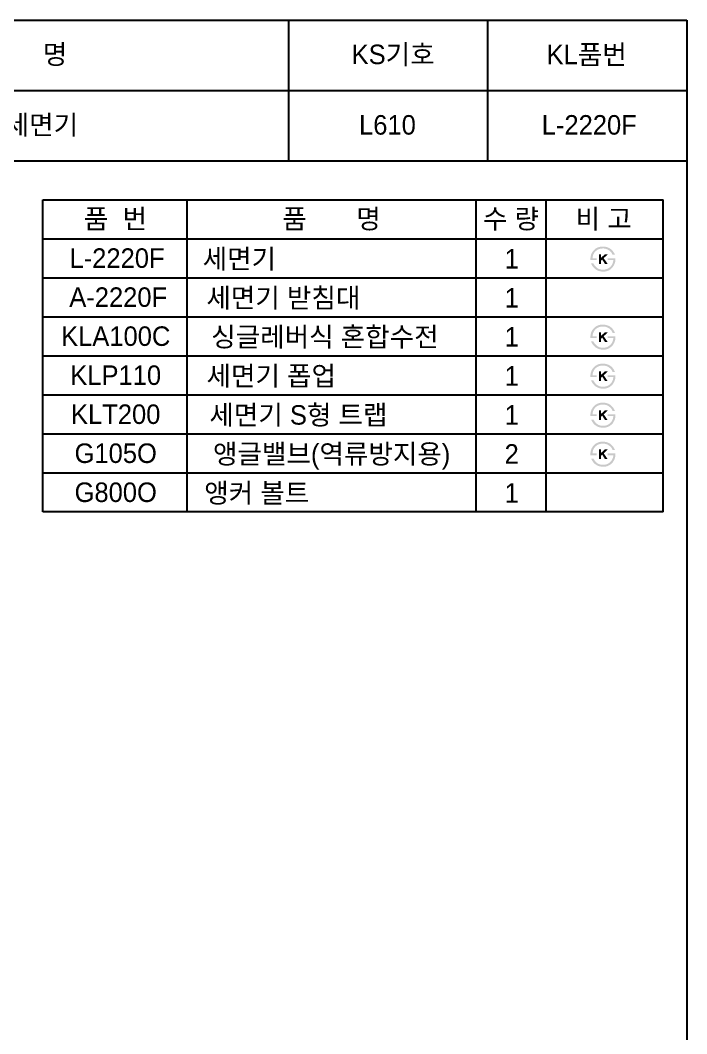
# Model space of a CAD drawing. Header units: millimetres. Extents: x 0 to 5799, y -67 to 2530.
# Drawn here: x 2945 to 3799, y 1232 to 2530 of the extents above; entities that cross this region are included whole.
import ezdxf
from ezdxf.enums import TextEntityAlignment as Align

# ---------------------------------------------------------------- set-up
doc = ezdxf.new("R2010")
doc.units = ezdxf.units.MM
doc.layers.add('TEXT', color=7, linetype='Continuous')
doc.layers.add('도각라인', color=7, linetype='Continuous')
doc.styles.add('타이틀', font='H2GTRM.TTF', dxfattribs={"height": 25})

msp = doc.modelspace()

# ---------------------------------------------------------------- hatches: boundary and pattern name
at = {"layer": 'TEXT'}
for points in [[(3676.1, 2222.8), (3676.1, 2223.2), (3676, 2223.6), (3676, 2224), (3676.1, 2224.4), (3676.1, 2224.8), (3676.1, 2225.2), (3676.1, 2225.6), (3676.2, 2226), (3676.2, 2226.4), (3676.3, 2226.8), (3676.3, 2227.2), (3676.4, 2227.6), (3676.5, 2228), (3676.6, 2228.4), (3676.7, 2228.8), (3676.8, 2229.1), (3676.9, 2229.5), (3677, 2229.9), (3677.2, 2230.3), (3677.3, 2230.6), (3677.5, 2231), (3677.6, 2231.4), (3677.8, 2231.7), (3678, 2232.1), (3678.2, 2232.4), (3678.4, 2232.7), (3678.6, 2233.1), (3678.8, 2233.4), (3679, 2233.7), (3679.2, 2234), (3679.5, 2234.3), (3680, 2234.9), (3680.2, 2235.2), (3680.5, 2235.5), (3680.8, 2235.8), (3681.1, 2236.1), (3681.4, 2236.4), (3681.7, 2236.6), (3682, 2236.9), (3682.3, 2237.1), (3682.6, 2237.4), (3683, 2237.6), (3683.3, 2237.8), (3683.7, 2238), (3684, 2238.2), (3684.4, 2238.4), (3684.7, 2238.6), (3685.1, 2238.7), (3685.6, 2238.9), (3686, 2239.1), (3686.4, 2239.2), (3686.8, 2239.4), (3687.3, 2239.5), (3687.7, 2239.6), (3688.1, 2239.7), (3688.6, 2239.8), (3689, 2239.9), (3689.5, 2239.9), (3690, 2240), (3690.5, 2240), (3690.9, 2240.1), (3691.4, 2240.1), (3691.9, 2240.1), (3692.7, 2240.1), (3693.1, 2240.1), (3693.4, 2240), (3693.8, 2240), (3694.2, 2240), (3694.5, 2239.9), (3694.9, 2239.9), (3695.2, 2239.8), (3695.6, 2239.7), (3695.9, 2239.7), (3696.3, 2239.6), (3696.6, 2239.5), (3696.9, 2239.4), (3697.3, 2239.3), (3697.6, 2239.2), (3697.9, 2239.1), (3698.2, 2239), (3698.5, 2238.9), (3698.8, 2238.7), (3699.2, 2238.6), (3699.5, 2238.5), (3699.8, 2238.3), (3700.1, 2238.2), (3700.3, 2238), (3700.6, 2237.8), (3700.9, 2237.7), (3701.2, 2237.5), (3701.5, 2237.3), (3701.7, 2237.1), (3702, 2236.9), (3702.3, 2236.7), (3702.7, 2236.4), (3703.1, 2236), (3703.5, 2235.6), (3703.9, 2235.2), (3704.3, 2234.8), (3704.6, 2234.4), (3705, 2234), (3705.3, 2233.6), (3705.6, 2233.1), (3705.9, 2232.6), (3706.2, 2232.2), (3706.5, 2231.7), (3706.8, 2231.1), (3707, 2230.6), (3707.3, 2230.1), (3707.5, 2229.5), (3707.5, 2229.5), (3704.4, 2229.5), (3704.4, 2229.5), (3704.3, 2229.7), (3704.3, 2229.9), (3704.2, 2230.1), (3704.1, 2230.2), (3704.1, 2230.4), (3704, 2230.6), (3703.9, 2230.7), (3703.8, 2230.9), (3703.7, 2231.1), (3703.6, 2231.2), (3703.5, 2231.4), (3703.4, 2231.6), (3703.3, 2231.7), (3703.2, 2231.9), (3703.1, 2232.1), (3703, 2232.2), (3702.8, 2232.4), (3702.7, 2232.6), (3702.4, 2232.9), (3702.2, 2233.2), (3701.9, 2233.5), (3701.6, 2233.8), (3701.2, 2234.1), (3700.9, 2234.4), (3700.5, 2234.7), (3700.3, 2234.9), (3700.1, 2235.1), (3699.8, 2235.2), (3699.6, 2235.4), (3699.4, 2235.5), (3699.1, 2235.7), (3698.9, 2235.8), (3698.6, 2236), (3698.4, 2236.1), (3698.1, 2236.2), (3697.9, 2236.4), (3697.6, 2236.5), (3697.4, 2236.6), (3697.1, 2236.7), (3696.9, 2236.8), (3696.6, 2236.9), (3696.3, 2237), (3696.1, 2237), (3695.8, 2237.1), (3695.5, 2237.2), (3695.3, 2237.3), (3695, 2237.3), (3694.7, 2237.4), (3694.5, 2237.4), (3694.2, 2237.5), (3693.9, 2237.5), (3693.6, 2237.5), (3693.3, 2237.6), (3693.1, 2237.6), (3692.8, 2237.6), (3692.5, 2237.6), (3692.2, 2237.6), (3691.8, 2237.6), (3691.5, 2237.6), (3691.2, 2237.6), (3690.8, 2237.5), (3690.5, 2237.5), (3690.2, 2237.5), (3689.8, 2237.4), (3689.5, 2237.4), (3689.2, 2237.3), (3688.9, 2237.3), (3688.6, 2237.2), (3688.3, 2237.1), (3688, 2237), (3687.7, 2237), (3687.4, 2236.9), (3687.1, 2236.8), (3686.8, 2236.7), (3686.5, 2236.5), (3686.2, 2236.4), (3685.9, 2236.3), (3685.7, 2236.2), (3685.4, 2236), (3685.1, 2235.9), (3684.9, 2235.7), (3684.6, 2235.6), (3684.4, 2235.4), (3684.1, 2235.2), (3683.9, 2235), (3683.6, 2234.9), (3683.4, 2234.7), (3683.1, 2234.5), (3682.9, 2234.3), (3682.7, 2234), (3682.5, 2233.8), (3682.2, 2233.6), (3682, 2233.4), (3681.8, 2233.1), (3681.6, 2232.9), (3681.4, 2232.6), (3681.2, 2232.4), (3681.1, 2232.1), (3680.9, 2231.9), (3680.7, 2231.6), (3680.6, 2231.4), (3680.4, 2231.1), (3680.3, 2230.8), (3680.1, 2230.5), (3680, 2230.3), (3679.9, 2230), (3679.8, 2229.7), (3679.6, 2229.4), (3679.5, 2229.1), (3679.4, 2228.8), (3679.4, 2228.5), (3679.3, 2228.2), (3679.2, 2227.8), (3679.1, 2227.5), (3679.1, 2227.2), (3679, 2226.9), (3679, 2226.5), (3678.9, 2226.2), (3678.9, 2225.8), (3678.9, 2225.5), (3678.8, 2225.1), (3678.8, 2225.1), (3684, 2225.1), (3684, 2225.1), (3684, 2225.1), (3684, 2222.8), (3684, 2222.8), (3684, 2222.8), (3676.1, 2222.8)], [(3708.2, 2225.1), (3708.2, 2224.7), (3708.2, 2224.3), (3708.2, 2223.8), (3708.2, 2223.4), (3708.2, 2223), (3708.1, 2222.5), (3708.1, 2222.1), (3708, 2221.7), (3707.9, 2221.3), (3707.9, 2220.9), (3707.8, 2220.4), (3707.7, 2220), (3707.6, 2219.6), (3707.5, 2219.2), (3707.3, 2218.8), (3707.2, 2218.4), (3707.1, 2218), (3706.9, 2217.6), (3706.8, 2217.3), (3706.6, 2216.9), (3706.4, 2216.5), (3706.2, 2216.2), (3706, 2215.8), (3705.9, 2215.5), (3705.6, 2215.1), (3705.4, 2214.8), (3705.2, 2214.5), (3705, 2214.2), (3704.8, 2213.8), (3704.5, 2213.5), (3704.3, 2213.2), (3704, 2212.9), (3703.7, 2212.6), (3703.5, 2212.4), (3703.2, 2212.1), (3702.9, 2211.8), (3702.6, 2211.6), (3702.3, 2211.3), (3702, 2211.1), (3701.7, 2210.8), (3701.4, 2210.6), (3701.1, 2210.4), (3700.7, 2210.2), (3700.4, 2210), (3700.1, 2209.8), (3699.7, 2209.6), (3699.4, 2209.4), (3699, 2209.3), (3698.7, 2209.1), (3698.3, 2209), (3697.9, 2208.8), (3697.5, 2208.7), (3697.2, 2208.6), (3696.8, 2208.5), (3696.4, 2208.4), (3696, 2208.3), (3695.6, 2208.2), (3695.2, 2208.1), (3694.8, 2208.1), (3694.4, 2208), (3694, 2208), (3693.6, 2208), (3693.2, 2207.9), (3692.8, 2207.9), (3692.1, 2207.9), (3691.5, 2208), (3690.8, 2208), (3690.2, 2208.1), (3689.6, 2208.2), (3689.3, 2208.2), (3689, 2208.3), (3688.7, 2208.3), (3688.4, 2208.4), (3688.1, 2208.5), (3687.8, 2208.6), (3687.5, 2208.6), (3687.2, 2208.7), (3686.9, 2208.8), (3686.6, 2208.9), (3686.3, 2209), (3686, 2209.1), (3685.8, 2209.2), (3685.5, 2209.4), (3685.2, 2209.5), (3685, 2209.6), (3684.7, 2209.7), (3684.4, 2209.9), (3684.2, 2210), (3683.9, 2210.2), (3683.6, 2210.3), (3683.1, 2210.7), (3682.9, 2210.8), (3682.6, 2211), (3682.3, 2211.2), (3682.1, 2211.4), (3681.8, 2211.6), (3681.6, 2211.8), (3681.4, 2212), (3681.1, 2212.2), (3680.9, 2212.5), (3680.7, 2212.7), (3680.5, 2212.9), (3680.2, 2213.1), (3680, 2213.4), (3679.8, 2213.6), (3679.6, 2213.9), (3679.4, 2214.1), (3679.2, 2214.4), (3679, 2214.6), (3678.9, 2214.9), (3678.7, 2215.2), (3678.5, 2215.5), (3678.3, 2215.7), (3678.2, 2216), (3678, 2216.3), (3677.8, 2216.6), (3677.7, 2216.9), (3677.5, 2217.2), (3677.2, 2217.8), (3677, 2218.5), (3677, 2218.5), (3679.9, 2218.5), (3679.9, 2218.5), (3680.2, 2218.1), (3680.4, 2217.6), (3680.6, 2217.2), (3680.9, 2216.9), (3681.1, 2216.5), (3681.4, 2216.1), (3681.6, 2215.8), (3681.9, 2215.4), (3682.2, 2215.1), (3682.4, 2214.8), (3682.7, 2214.5), (3683, 2214.2), (3683.3, 2213.9), (3683.6, 2213.6), (3683.9, 2213.3), (3684.2, 2213.1), (3684.4, 2212.9), (3684.7, 2212.7), (3684.9, 2212.6), (3685.1, 2212.4), (3685.4, 2212.3), (3685.6, 2212.1), (3685.8, 2212), (3686.1, 2211.9), (3686.3, 2211.7), (3686.6, 2211.6), (3686.8, 2211.5), (3687.1, 2211.4), (3687.4, 2211.3), (3687.6, 2211.2), (3687.9, 2211.1), (3688.2, 2211), (3688.4, 2211), (3688.7, 2210.9), (3689, 2210.8), (3689.3, 2210.8), (3689.5, 2210.7), (3689.8, 2210.7), (3690.1, 2210.6), (3690.4, 2210.6), (3690.7, 2210.6), (3691, 2210.5), (3691.3, 2210.5), (3691.6, 2210.5), (3691.9, 2210.5), (3692.2, 2210.5), (3692.5, 2210.5), (3693.4, 2210.5), (3693.6, 2210.6), (3693.9, 2210.6), (3694.2, 2210.6), (3694.4, 2210.6), (3694.7, 2210.7), (3695, 2210.7), (3695.2, 2210.8), (3695.5, 2210.8), (3695.8, 2210.9), (3696, 2210.9), (3696.3, 2211), (3696.5, 2211.1), (3696.8, 2211.2), (3697, 2211.2), (3697.3, 2211.3), (3697.5, 2211.4), (3697.8, 2211.5), (3698, 2211.6), (3698.2, 2211.8), (3698.5, 2211.9), (3698.7, 2212), (3699, 2212.1), (3699.2, 2212.3), (3699.4, 2212.4), (3699.7, 2212.6), (3699.9, 2212.7), (3700.1, 2212.9), (3700.3, 2213), (3700.6, 2213.2), (3700.8, 2213.4), (3701.1, 2213.6), (3701.3, 2213.8), (3701.5, 2214), (3701.8, 2214.3), (3702, 2214.5), (3702.2, 2214.8), (3702.4, 2215), (3702.6, 2215.3), (3702.8, 2215.5), (3703, 2215.8), (3703.2, 2216), (3703.4, 2216.3), (3703.6, 2216.6), (3703.7, 2216.9), (3703.9, 2217.2), (3704, 2217.4), (3704.2, 2217.7), (3704.3, 2218), (3704.4, 2218.3), (3704.6, 2218.7), (3704.7, 2219), (3704.8, 2219.3), (3704.9, 2219.6), (3705, 2220), (3705.1, 2220.3), (3705.1, 2220.6), (3705.2, 2221), (3705.3, 2221.3), (3705.3, 2221.7), (3705.4, 2222.1), (3705.4, 2222.4), (3705.4, 2222.8), (3705.4, 2222.8), (3698, 2222.8), (3698, 2222.8), (3698, 2222.8), (3698, 2225.1), (3698, 2225.1), (3698, 2225.1), (3708.2, 2225.1)], [(3689.8, 2225.8), (3694.6, 2230.2), (3698.5, 2230.2), (3693.1, 2225.2), (3698.2, 2217.7), (3694.8, 2217.7), (3691.2, 2223.4), (3689.8, 2222.2), (3689.8, 2217.7), (3686.9, 2217.7), (3686.9, 2230.3), (3689.8, 2230.3)], [(3676.1, 2122.8), (3676.1, 2123.2), (3676, 2123.6), (3676, 2124), (3676.1, 2124.4), (3676.1, 2124.8), (3676.1, 2125.2), (3676.1, 2125.6), (3676.2, 2126), (3676.2, 2126.4), (3676.3, 2126.8), (3676.3, 2127.2), (3676.4, 2127.6), (3676.5, 2128), (3676.6, 2128.4), (3676.7, 2128.8), (3676.8, 2129.1), (3676.9, 2129.5), (3677, 2129.9), (3677.2, 2130.3), (3677.3, 2130.6), (3677.5, 2131), (3677.6, 2131.4), (3677.8, 2131.7), (3678, 2132.1), (3678.2, 2132.4), (3678.4, 2132.7), (3678.6, 2133.1), (3678.8, 2133.4), (3679, 2133.7), (3679.2, 2134), (3679.5, 2134.3), (3680, 2134.9), (3680.2, 2135.2), (3680.5, 2135.5), (3680.8, 2135.8), (3681.1, 2136.1), (3681.4, 2136.4), (3681.7, 2136.6), (3682, 2136.9), (3682.3, 2137.1), (3682.6, 2137.4), (3683, 2137.6), (3683.3, 2137.8), (3683.7, 2138), (3684, 2138.2), (3684.4, 2138.4), (3684.7, 2138.6), (3685.1, 2138.7), (3685.6, 2138.9), (3686, 2139.1), (3686.4, 2139.2), (3686.8, 2139.4), (3687.3, 2139.5), (3687.7, 2139.6), (3688.1, 2139.7), (3688.6, 2139.8), (3689, 2139.9), (3689.5, 2139.9), (3690, 2140), (3690.5, 2140), (3690.9, 2140.1), (3691.4, 2140.1), (3691.9, 2140.1), (3692.7, 2140.1), (3693.1, 2140.1), (3693.4, 2140), (3693.8, 2140), (3694.2, 2140), (3694.5, 2139.9), (3694.9, 2139.9), (3695.2, 2139.8), (3695.6, 2139.7), (3695.9, 2139.7), (3696.3, 2139.6), (3696.6, 2139.5), (3696.9, 2139.4), (3697.3, 2139.3), (3697.6, 2139.2), (3697.9, 2139.1), (3698.2, 2139), (3698.5, 2138.9), (3698.8, 2138.7), (3699.2, 2138.6), (3699.5, 2138.5), (3699.8, 2138.3), (3700.1, 2138.2), (3700.3, 2138), (3700.6, 2137.8), (3700.9, 2137.7), (3701.2, 2137.5), (3701.5, 2137.3), (3701.7, 2137.1), (3702, 2136.9), (3702.3, 2136.7), (3702.7, 2136.4), (3703.1, 2136), (3703.5, 2135.6), (3703.9, 2135.2), (3704.3, 2134.8), (3704.6, 2134.4), (3705, 2134), (3705.3, 2133.6), (3705.6, 2133.1), (3705.9, 2132.6), (3706.2, 2132.2), (3706.5, 2131.7), (3706.8, 2131.1), (3707, 2130.6), (3707.3, 2130.1), (3707.5, 2129.5), (3707.5, 2129.5), (3704.4, 2129.5), (3704.4, 2129.5), (3704.3, 2129.7), (3704.3, 2129.9), (3704.2, 2130.1), (3704.1, 2130.2), (3704.1, 2130.4), (3704, 2130.6), (3703.9, 2130.7), (3703.8, 2130.9), (3703.7, 2131.1), (3703.6, 2131.2), (3703.5, 2131.4), (3703.4, 2131.6), (3703.3, 2131.7), (3703.2, 2131.9), (3703.1, 2132.1), (3703, 2132.2), (3702.8, 2132.4), (3702.7, 2132.6), (3702.4, 2132.9), (3702.2, 2133.2), (3701.9, 2133.5), (3701.6, 2133.8), (3701.2, 2134.1), (3700.9, 2134.4), (3700.5, 2134.7), (3700.3, 2134.9), (3700.1, 2135.1), (3699.8, 2135.2), (3699.6, 2135.4), (3699.4, 2135.5), (3699.1, 2135.7), (3698.9, 2135.8), (3698.6, 2136), (3698.4, 2136.1), (3698.1, 2136.2), (3697.9, 2136.4), (3697.6, 2136.5), (3697.4, 2136.6), (3697.1, 2136.7), (3696.9, 2136.8), (3696.6, 2136.9), (3696.3, 2137), (3696.1, 2137), (3695.8, 2137.1), (3695.5, 2137.2), (3695.3, 2137.3), (3695, 2137.3), (3694.7, 2137.4), (3694.5, 2137.4), (3694.2, 2137.5), (3693.9, 2137.5), (3693.6, 2137.5), (3693.3, 2137.6), (3693.1, 2137.6), (3692.8, 2137.6), (3692.5, 2137.6), (3692.2, 2137.6), (3691.8, 2137.6), (3691.5, 2137.6), (3691.2, 2137.6), (3690.8, 2137.5), (3690.5, 2137.5), (3690.2, 2137.5), (3689.8, 2137.4), (3689.5, 2137.4), (3689.2, 2137.3), (3688.9, 2137.3), (3688.6, 2137.2), (3688.3, 2137.1), (3688, 2137), (3687.7, 2137), (3687.4, 2136.9), (3687.1, 2136.8), (3686.8, 2136.7), (3686.5, 2136.5), (3686.2, 2136.4), (3685.9, 2136.3), (3685.7, 2136.2), (3685.4, 2136), (3685.1, 2135.9), (3684.9, 2135.7), (3684.6, 2135.6), (3684.4, 2135.4), (3684.1, 2135.2), (3683.9, 2135), (3683.6, 2134.9), (3683.4, 2134.7), (3683.1, 2134.5), (3682.9, 2134.3), (3682.7, 2134), (3682.5, 2133.8), (3682.2, 2133.6), (3682, 2133.4), (3681.8, 2133.1), (3681.6, 2132.9), (3681.4, 2132.6), (3681.2, 2132.4), (3681.1, 2132.1), (3680.9, 2131.9), (3680.7, 2131.6), (3680.6, 2131.4), (3680.4, 2131.1), (3680.3, 2130.8), (3680.1, 2130.5), (3680, 2130.3), (3679.9, 2130), (3679.8, 2129.7), (3679.6, 2129.4), (3679.5, 2129.1), (3679.4, 2128.8), (3679.4, 2128.5), (3679.3, 2128.2), (3679.2, 2127.8), (3679.1, 2127.5), (3679.1, 2127.2), (3679, 2126.9), (3679, 2126.5), (3678.9, 2126.2), (3678.9, 2125.8), (3678.9, 2125.5), (3678.8, 2125.1), (3678.8, 2125.1), (3684, 2125.1), (3684, 2125.1), (3684, 2125.1), (3684, 2122.8), (3684, 2122.8), (3684, 2122.8), (3676.1, 2122.8)], [(3689.8, 2125.8), (3694.6, 2130.2), (3698.5, 2130.2), (3693.1, 2125.2), (3698.2, 2117.7), (3694.8, 2117.7), (3691.2, 2123.4), (3689.8, 2122.2), (3689.8, 2117.7), (3686.9, 2117.7), (3686.9, 2130.3), (3689.8, 2130.3)], [(3708.2, 2125.1), (3708.2, 2124.7), (3708.2, 2124.3), (3708.2, 2123.8), (3708.2, 2123.4), (3708.2, 2123), (3708.1, 2122.5), (3708.1, 2122.1), (3708, 2121.7), (3707.9, 2121.3), (3707.9, 2120.9), (3707.8, 2120.4), (3707.7, 2120), (3707.6, 2119.6), (3707.5, 2119.2), (3707.3, 2118.8), (3707.2, 2118.4), (3707.1, 2118), (3706.9, 2117.6), (3706.8, 2117.3), (3706.6, 2116.9), (3706.4, 2116.5), (3706.2, 2116.2), (3706, 2115.8), (3705.9, 2115.5), (3705.6, 2115.1), (3705.4, 2114.8), (3705.2, 2114.5), (3705, 2114.2), (3704.8, 2113.8), (3704.5, 2113.5), (3704.3, 2113.2), (3704, 2112.9), (3703.7, 2112.6), (3703.5, 2112.4), (3703.2, 2112.1), (3702.9, 2111.8), (3702.6, 2111.6), (3702.3, 2111.3), (3702, 2111.1), (3701.7, 2110.8), (3701.4, 2110.6), (3701.1, 2110.4), (3700.7, 2110.2), (3700.4, 2110), (3700.1, 2109.8), (3699.7, 2109.6), (3699.4, 2109.4), (3699, 2109.3), (3698.7, 2109.1), (3698.3, 2109), (3697.9, 2108.8), (3697.5, 2108.7), (3697.2, 2108.6), (3696.8, 2108.5), (3696.4, 2108.4), (3696, 2108.3), (3695.6, 2108.2), (3695.2, 2108.1), (3694.8, 2108.1), (3694.4, 2108), (3694, 2108), (3693.6, 2108), (3693.2, 2107.9), (3692.8, 2107.9), (3692.1, 2107.9), (3691.5, 2108), (3690.8, 2108), (3690.2, 2108.1), (3689.6, 2108.2), (3689.3, 2108.2), (3689, 2108.3), (3688.7, 2108.3), (3688.4, 2108.4), (3688.1, 2108.5), (3687.8, 2108.6), (3687.5, 2108.6), (3687.2, 2108.7), (3686.9, 2108.8), (3686.6, 2108.9), (3686.3, 2109), (3686, 2109.1), (3685.8, 2109.2), (3685.5, 2109.4), (3685.2, 2109.5), (3685, 2109.6), (3684.7, 2109.7), (3684.4, 2109.9), (3684.2, 2110), (3683.9, 2110.2), (3683.6, 2110.3), (3683.1, 2110.7), (3682.9, 2110.8), (3682.6, 2111), (3682.3, 2111.2), (3682.1, 2111.4), (3681.8, 2111.6), (3681.6, 2111.8), (3681.4, 2112), (3681.1, 2112.2), (3680.9, 2112.5), (3680.7, 2112.7), (3680.5, 2112.9), (3680.2, 2113.1), (3680, 2113.4), (3679.8, 2113.6), (3679.6, 2113.9), (3679.4, 2114.1), (3679.2, 2114.4), (3679, 2114.6), (3678.9, 2114.9), (3678.7, 2115.2), (3678.5, 2115.5), (3678.3, 2115.7), (3678.2, 2116), (3678, 2116.3), (3677.8, 2116.6), (3677.7, 2116.9), (3677.5, 2117.2), (3677.2, 2117.8), (3677, 2118.5), (3677, 2118.5), (3679.9, 2118.5), (3679.9, 2118.5), (3680.2, 2118.1), (3680.4, 2117.6), (3680.6, 2117.2), (3680.9, 2116.9), (3681.1, 2116.5), (3681.4, 2116.1), (3681.6, 2115.8), (3681.9, 2115.4), (3682.2, 2115.1), (3682.4, 2114.8), (3682.7, 2114.5), (3683, 2114.2), (3683.3, 2113.9), (3683.6, 2113.6), (3683.9, 2113.3), (3684.2, 2113.1), (3684.4, 2112.9), (3684.7, 2112.7), (3684.9, 2112.6), (3685.1, 2112.4), (3685.4, 2112.3), (3685.6, 2112.1), (3685.8, 2112), (3686.1, 2111.9), (3686.3, 2111.7), (3686.6, 2111.6), (3686.8, 2111.5), (3687.1, 2111.4), (3687.4, 2111.3), (3687.6, 2111.2), (3687.9, 2111.1), (3688.2, 2111), (3688.4, 2111), (3688.7, 2110.9), (3689, 2110.8), (3689.3, 2110.8), (3689.5, 2110.7), (3689.8, 2110.7), (3690.1, 2110.6), (3690.4, 2110.6), (3690.7, 2110.6), (3691, 2110.5), (3691.3, 2110.5), (3691.6, 2110.5), (3691.9, 2110.5), (3692.2, 2110.5), (3692.5, 2110.5), (3693.4, 2110.5), (3693.6, 2110.6), (3693.9, 2110.6), (3694.2, 2110.6), (3694.4, 2110.6), (3694.7, 2110.7), (3695, 2110.7), (3695.2, 2110.8), (3695.5, 2110.8), (3695.8, 2110.9), (3696, 2110.9), (3696.3, 2111), (3696.5, 2111.1), (3696.8, 2111.2), (3697, 2111.2), (3697.3, 2111.3), (3697.5, 2111.4), (3697.8, 2111.5), (3698, 2111.6), (3698.2, 2111.8), (3698.5, 2111.9), (3698.7, 2112), (3699, 2112.1), (3699.2, 2112.3), (3699.4, 2112.4), (3699.7, 2112.6), (3699.9, 2112.7), (3700.1, 2112.9), (3700.3, 2113), (3700.6, 2113.2), (3700.8, 2113.4), (3701.1, 2113.6), (3701.3, 2113.8), (3701.5, 2114), (3701.8, 2114.3), (3702, 2114.5), (3702.2, 2114.8), (3702.4, 2115), (3702.6, 2115.3), (3702.8, 2115.5), (3703, 2115.8), (3703.2, 2116), (3703.4, 2116.3), (3703.6, 2116.6), (3703.7, 2116.9), (3703.9, 2117.2), (3704, 2117.4), (3704.2, 2117.7), (3704.3, 2118), (3704.4, 2118.3), (3704.6, 2118.7), (3704.7, 2119), (3704.8, 2119.3), (3704.9, 2119.6), (3705, 2120), (3705.1, 2120.3), (3705.1, 2120.6), (3705.2, 2121), (3705.3, 2121.3), (3705.3, 2121.7), (3705.4, 2122.1), (3705.4, 2122.4), (3705.4, 2122.8), (3705.4, 2122.8), (3698, 2122.8), (3698, 2122.8), (3698, 2122.8), (3698, 2125.1), (3698, 2125.1), (3698, 2125.1), (3708.2, 2125.1)], [(3676.1, 2072.8), (3676.1, 2073.2), (3676, 2073.6), (3676, 2074), (3676.1, 2074.4), (3676.1, 2074.8), (3676.1, 2075.2), (3676.1, 2075.6), (3676.2, 2076), (3676.2, 2076.4), (3676.3, 2076.8), (3676.3, 2077.2), (3676.4, 2077.6), (3676.5, 2078), (3676.6, 2078.4), (3676.7, 2078.8), (3676.8, 2079.1), (3676.9, 2079.5), (3677, 2079.9), (3677.2, 2080.3), (3677.3, 2080.6), (3677.5, 2081), (3677.6, 2081.4), (3677.8, 2081.7), (3678, 2082.1), (3678.2, 2082.4), (3678.4, 2082.7), (3678.6, 2083.1), (3678.8, 2083.4), (3679, 2083.7), (3679.2, 2084), (3679.5, 2084.3), (3680, 2084.9), (3680.2, 2085.2), (3680.5, 2085.5), (3680.8, 2085.8), (3681.1, 2086.1), (3681.4, 2086.4), (3681.7, 2086.6), (3682, 2086.9), (3682.3, 2087.1), (3682.6, 2087.4), (3683, 2087.6), (3683.3, 2087.8), (3683.7, 2088), (3684, 2088.2), (3684.4, 2088.4), (3684.7, 2088.6), (3685.1, 2088.7), (3685.6, 2088.9), (3686, 2089.1), (3686.4, 2089.2), (3686.8, 2089.4), (3687.3, 2089.5), (3687.7, 2089.6), (3688.1, 2089.7), (3688.6, 2089.8), (3689, 2089.9), (3689.5, 2089.9), (3690, 2090), (3690.5, 2090), (3690.9, 2090.1), (3691.4, 2090.1), (3691.9, 2090.1), (3692.7, 2090.1), (3693.1, 2090.1), (3693.4, 2090), (3693.8, 2090), (3694.2, 2090), (3694.5, 2089.9), (3694.9, 2089.9), (3695.2, 2089.8), (3695.6, 2089.7), (3695.9, 2089.7), (3696.3, 2089.6), (3696.6, 2089.5), (3696.9, 2089.4), (3697.3, 2089.3), (3697.6, 2089.2), (3697.9, 2089.1), (3698.2, 2089), (3698.5, 2088.9), (3698.8, 2088.7), (3699.2, 2088.6), (3699.5, 2088.5), (3699.8, 2088.3), (3700.1, 2088.2), (3700.3, 2088), (3700.6, 2087.8), (3700.9, 2087.7), (3701.2, 2087.5), (3701.5, 2087.3), (3701.7, 2087.1), (3702, 2086.9), (3702.3, 2086.7), (3702.7, 2086.4), (3703.1, 2086), (3703.5, 2085.6), (3703.9, 2085.2), (3704.3, 2084.8), (3704.6, 2084.4), (3705, 2084), (3705.3, 2083.6), (3705.6, 2083.1), (3705.9, 2082.6), (3706.2, 2082.2), (3706.5, 2081.7), (3706.8, 2081.1), (3707, 2080.6), (3707.3, 2080.1), (3707.5, 2079.5), (3707.5, 2079.5), (3704.4, 2079.5), (3704.4, 2079.5), (3704.3, 2079.7), (3704.3, 2079.9), (3704.2, 2080.1), (3704.1, 2080.2), (3704.1, 2080.4), (3704, 2080.6), (3703.9, 2080.7), (3703.8, 2080.9), (3703.7, 2081.1), (3703.6, 2081.2), (3703.5, 2081.4), (3703.4, 2081.6), (3703.3, 2081.7), (3703.2, 2081.9), (3703.1, 2082.1), (3703, 2082.2), (3702.8, 2082.4), (3702.7, 2082.6), (3702.4, 2082.9), (3702.2, 2083.2), (3701.9, 2083.5), (3701.6, 2083.8), (3701.2, 2084.1), (3700.9, 2084.4), (3700.5, 2084.7), (3700.3, 2084.9), (3700.1, 2085.1), (3699.8, 2085.2), (3699.6, 2085.4), (3699.4, 2085.5), (3699.1, 2085.7), (3698.9, 2085.8), (3698.6, 2086), (3698.4, 2086.1), (3698.1, 2086.2), (3697.9, 2086.4), (3697.6, 2086.5), (3697.4, 2086.6), (3697.1, 2086.7), (3696.9, 2086.8), (3696.6, 2086.9), (3696.3, 2087), (3696.1, 2087), (3695.8, 2087.1), (3695.5, 2087.2), (3695.3, 2087.3), (3695, 2087.3), (3694.7, 2087.4), (3694.5, 2087.4), (3694.2, 2087.5), (3693.9, 2087.5), (3693.6, 2087.5), (3693.3, 2087.6), (3693.1, 2087.6), (3692.8, 2087.6), (3692.5, 2087.6), (3692.2, 2087.6), (3691.8, 2087.6), (3691.5, 2087.6), (3691.2, 2087.6), (3690.8, 2087.5), (3690.5, 2087.5), (3690.2, 2087.5), (3689.8, 2087.4), (3689.5, 2087.4), (3689.2, 2087.3), (3688.9, 2087.3), (3688.6, 2087.2), (3688.3, 2087.1), (3688, 2087), (3687.7, 2087), (3687.4, 2086.9), (3687.1, 2086.8), (3686.8, 2086.7), (3686.5, 2086.5), (3686.2, 2086.4), (3685.9, 2086.3), (3685.7, 2086.2), (3685.4, 2086), (3685.1, 2085.9), (3684.9, 2085.7), (3684.6, 2085.6), (3684.4, 2085.4), (3684.1, 2085.2), (3683.9, 2085), (3683.6, 2084.9), (3683.4, 2084.7), (3683.1, 2084.5), (3682.9, 2084.3), (3682.7, 2084), (3682.5, 2083.8), (3682.2, 2083.6), (3682, 2083.4), (3681.8, 2083.1), (3681.6, 2082.9), (3681.4, 2082.6), (3681.2, 2082.4), (3681.1, 2082.1), (3680.9, 2081.9), (3680.7, 2081.6), (3680.6, 2081.4), (3680.4, 2081.1), (3680.3, 2080.8), (3680.1, 2080.5), (3680, 2080.3), (3679.9, 2080), (3679.8, 2079.7), (3679.6, 2079.4), (3679.5, 2079.1), (3679.4, 2078.8), (3679.4, 2078.5), (3679.3, 2078.2), (3679.2, 2077.8), (3679.1, 2077.5), (3679.1, 2077.2), (3679, 2076.9), (3679, 2076.5), (3678.9, 2076.2), (3678.9, 2075.8), (3678.9, 2075.5), (3678.8, 2075.1), (3678.8, 2075.1), (3684, 2075.1), (3684, 2075.1), (3684, 2075.1), (3684, 2072.8), (3684, 2072.8), (3684, 2072.8), (3676.1, 2072.8)], [(3689.8, 2075.8), (3694.6, 2080.2), (3698.5, 2080.2), (3693.1, 2075.2), (3698.2, 2067.7), (3694.8, 2067.7), (3691.2, 2073.4), (3689.8, 2072.2), (3689.8, 2067.7), (3686.9, 2067.7), (3686.9, 2080.3), (3689.8, 2080.3)], [(3708.2, 2075.1), (3708.2, 2074.7), (3708.2, 2074.3), (3708.2, 2073.8), (3708.2, 2073.4), (3708.2, 2073), (3708.1, 2072.5), (3708.1, 2072.1), (3708, 2071.7), (3707.9, 2071.3), (3707.9, 2070.9), (3707.8, 2070.4), (3707.7, 2070), (3707.6, 2069.6), (3707.5, 2069.2), (3707.3, 2068.8), (3707.2, 2068.4), (3707.1, 2068), (3706.9, 2067.6), (3706.8, 2067.3), (3706.6, 2066.9), (3706.4, 2066.5), (3706.2, 2066.2), (3706, 2065.8), (3705.9, 2065.5), (3705.6, 2065.1), (3705.4, 2064.8), (3705.2, 2064.5), (3705, 2064.2), (3704.8, 2063.8), (3704.5, 2063.5), (3704.3, 2063.2), (3704, 2062.9), (3703.7, 2062.6), (3703.5, 2062.4), (3703.2, 2062.1), (3702.9, 2061.8), (3702.6, 2061.6), (3702.3, 2061.3), (3702, 2061.1), (3701.7, 2060.8), (3701.4, 2060.6), (3701.1, 2060.4), (3700.7, 2060.2), (3700.4, 2060), (3700.1, 2059.8), (3699.7, 2059.6), (3699.4, 2059.4), (3699, 2059.3), (3698.7, 2059.1), (3698.3, 2059), (3697.9, 2058.8), (3697.5, 2058.7), (3697.2, 2058.6), (3696.8, 2058.5), (3696.4, 2058.4), (3696, 2058.3), (3695.6, 2058.2), (3695.2, 2058.1), (3694.8, 2058.1), (3694.4, 2058), (3694, 2058), (3693.6, 2058), (3693.2, 2057.9), (3692.8, 2057.9), (3692.1, 2057.9), (3691.5, 2058), (3690.8, 2058), (3690.2, 2058.1), (3689.6, 2058.2), (3689.3, 2058.2), (3689, 2058.3), (3688.7, 2058.3), (3688.4, 2058.4), (3688.1, 2058.5), (3687.8, 2058.6), (3687.5, 2058.6), (3687.2, 2058.7), (3686.9, 2058.8), (3686.6, 2058.9), (3686.3, 2059), (3686, 2059.1), (3685.8, 2059.2), (3685.5, 2059.4), (3685.2, 2059.5), (3685, 2059.6), (3684.7, 2059.7), (3684.4, 2059.9), (3684.2, 2060), (3683.9, 2060.2), (3683.6, 2060.3), (3683.1, 2060.7), (3682.9, 2060.8), (3682.6, 2061), (3682.3, 2061.2), (3682.1, 2061.4), (3681.8, 2061.6), (3681.6, 2061.8), (3681.4, 2062), (3681.1, 2062.2), (3680.9, 2062.5), (3680.7, 2062.7), (3680.5, 2062.9), (3680.2, 2063.1), (3680, 2063.4), (3679.8, 2063.6), (3679.6, 2063.9), (3679.4, 2064.1), (3679.2, 2064.4), (3679, 2064.6), (3678.9, 2064.9), (3678.7, 2065.2), (3678.5, 2065.5), (3678.3, 2065.7), (3678.2, 2066), (3678, 2066.3), (3677.8, 2066.6), (3677.7, 2066.9), (3677.5, 2067.2), (3677.2, 2067.8), (3677, 2068.5), (3677, 2068.5), (3679.9, 2068.5), (3679.9, 2068.5), (3680.2, 2068.1), (3680.4, 2067.6), (3680.6, 2067.2), (3680.9, 2066.9), (3681.1, 2066.5), (3681.4, 2066.1), (3681.6, 2065.8), (3681.9, 2065.4), (3682.2, 2065.1), (3682.4, 2064.8), (3682.7, 2064.5), (3683, 2064.2), (3683.3, 2063.9), (3683.6, 2063.6), (3683.9, 2063.3), (3684.2, 2063.1), (3684.4, 2062.9), (3684.7, 2062.7), (3684.9, 2062.6), (3685.1, 2062.4), (3685.4, 2062.3), (3685.6, 2062.1), (3685.8, 2062), (3686.1, 2061.9), (3686.3, 2061.7), (3686.6, 2061.6), (3686.8, 2061.5), (3687.1, 2061.4), (3687.4, 2061.3), (3687.6, 2061.2), (3687.9, 2061.1), (3688.2, 2061), (3688.4, 2061), (3688.7, 2060.9), (3689, 2060.8), (3689.3, 2060.8), (3689.5, 2060.7), (3689.8, 2060.7), (3690.1, 2060.6), (3690.4, 2060.6), (3690.7, 2060.6), (3691, 2060.5), (3691.3, 2060.5), (3691.6, 2060.5), (3691.9, 2060.5), (3692.2, 2060.5), (3692.5, 2060.5), (3693.4, 2060.5), (3693.6, 2060.6), (3693.9, 2060.6), (3694.2, 2060.6), (3694.4, 2060.6), (3694.7, 2060.7), (3695, 2060.7), (3695.2, 2060.8), (3695.5, 2060.8), (3695.8, 2060.9), (3696, 2060.9), (3696.3, 2061), (3696.5, 2061.1), (3696.8, 2061.2), (3697, 2061.2), (3697.3, 2061.3), (3697.5, 2061.4), (3697.8, 2061.5), (3698, 2061.6), (3698.2, 2061.8), (3698.5, 2061.9), (3698.7, 2062), (3699, 2062.1), (3699.2, 2062.3), (3699.4, 2062.4), (3699.7, 2062.6), (3699.9, 2062.7), (3700.1, 2062.9), (3700.3, 2063), (3700.6, 2063.2), (3700.8, 2063.4), (3701.1, 2063.6), (3701.3, 2063.8), (3701.5, 2064), (3701.8, 2064.3), (3702, 2064.5), (3702.2, 2064.8), (3702.4, 2065), (3702.6, 2065.3), (3702.8, 2065.5), (3703, 2065.8), (3703.2, 2066), (3703.4, 2066.3), (3703.6, 2066.6), (3703.7, 2066.9), (3703.9, 2067.2), (3704, 2067.4), (3704.2, 2067.7), (3704.3, 2068), (3704.4, 2068.3), (3704.6, 2068.7), (3704.7, 2069), (3704.8, 2069.3), (3704.9, 2069.6), (3705, 2070), (3705.1, 2070.3), (3705.1, 2070.6), (3705.2, 2071), (3705.3, 2071.3), (3705.3, 2071.7), (3705.4, 2072.1), (3705.4, 2072.4), (3705.4, 2072.8), (3705.4, 2072.8), (3698, 2072.8), (3698, 2072.8), (3698, 2072.8), (3698, 2075.1), (3698, 2075.1), (3698, 2075.1), (3708.2, 2075.1)], [(3676.1, 2022.8), (3676.1, 2023.2), (3676, 2023.6), (3676, 2024), (3676.1, 2024.4), (3676.1, 2024.8), (3676.1, 2025.2), (3676.1, 2025.6), (3676.2, 2026), (3676.2, 2026.4), (3676.3, 2026.8), (3676.3, 2027.2), (3676.4, 2027.6), (3676.5, 2028), (3676.6, 2028.4), (3676.7, 2028.8), (3676.8, 2029.1), (3676.9, 2029.5), (3677, 2029.9), (3677.2, 2030.3), (3677.3, 2030.6), (3677.5, 2031), (3677.6, 2031.4), (3677.8, 2031.7), (3678, 2032.1), (3678.2, 2032.4), (3678.4, 2032.7), (3678.6, 2033.1), (3678.8, 2033.4), (3679, 2033.7), (3679.2, 2034), (3679.5, 2034.3), (3680, 2034.9), (3680.2, 2035.2), (3680.5, 2035.5), (3680.8, 2035.8), (3681.1, 2036.1), (3681.4, 2036.4), (3681.7, 2036.6), (3682, 2036.9), (3682.3, 2037.1), (3682.6, 2037.4), (3683, 2037.6), (3683.3, 2037.8), (3683.7, 2038), (3684, 2038.2), (3684.4, 2038.4), (3684.7, 2038.6), (3685.1, 2038.7), (3685.6, 2038.9), (3686, 2039.1), (3686.4, 2039.2), (3686.8, 2039.4), (3687.3, 2039.5), (3687.7, 2039.6), (3688.1, 2039.7), (3688.6, 2039.8), (3689, 2039.9), (3689.5, 2039.9), (3690, 2040), (3690.5, 2040), (3690.9, 2040.1), (3691.4, 2040.1), (3691.9, 2040.1), (3692.7, 2040.1), (3693.1, 2040.1), (3693.4, 2040), (3693.8, 2040), (3694.2, 2040), (3694.5, 2039.9), (3694.9, 2039.9), (3695.2, 2039.8), (3695.6, 2039.7), (3695.9, 2039.7), (3696.3, 2039.6), (3696.6, 2039.5), (3696.9, 2039.4), (3697.3, 2039.3), (3697.6, 2039.2), (3697.9, 2039.1), (3698.2, 2039), (3698.5, 2038.9), (3698.8, 2038.7), (3699.2, 2038.6), (3699.5, 2038.5), (3699.8, 2038.3), (3700.1, 2038.2), (3700.3, 2038), (3700.6, 2037.8), (3700.9, 2037.7), (3701.2, 2037.5), (3701.5, 2037.3), (3701.7, 2037.1), (3702, 2036.9), (3702.3, 2036.7), (3702.7, 2036.4), (3703.1, 2036), (3703.5, 2035.6), (3703.9, 2035.2), (3704.3, 2034.8), (3704.6, 2034.4), (3705, 2034), (3705.3, 2033.6), (3705.6, 2033.1), (3705.9, 2032.6), (3706.2, 2032.2), (3706.5, 2031.7), (3706.8, 2031.1), (3707, 2030.6), (3707.3, 2030.1), (3707.5, 2029.5), (3707.5, 2029.5), (3704.4, 2029.5), (3704.4, 2029.5), (3704.3, 2029.7), (3704.3, 2029.9), (3704.2, 2030.1), (3704.1, 2030.2), (3704.1, 2030.4), (3704, 2030.6), (3703.9, 2030.7), (3703.8, 2030.9), (3703.7, 2031.1), (3703.6, 2031.2), (3703.5, 2031.4), (3703.4, 2031.6), (3703.3, 2031.7), (3703.2, 2031.9), (3703.1, 2032.1), (3703, 2032.2), (3702.8, 2032.4), (3702.7, 2032.6), (3702.4, 2032.9), (3702.2, 2033.2), (3701.9, 2033.5), (3701.6, 2033.8), (3701.2, 2034.1), (3700.9, 2034.4), (3700.5, 2034.7), (3700.3, 2034.9), (3700.1, 2035.1), (3699.8, 2035.2), (3699.6, 2035.4), (3699.4, 2035.5), (3699.1, 2035.7), (3698.9, 2035.8), (3698.6, 2036), (3698.4, 2036.1), (3698.1, 2036.2), (3697.9, 2036.4), (3697.6, 2036.5), (3697.4, 2036.6), (3697.1, 2036.7), (3696.9, 2036.8), (3696.6, 2036.9), (3696.3, 2037), (3696.1, 2037), (3695.8, 2037.1), (3695.5, 2037.2), (3695.3, 2037.3), (3695, 2037.3), (3694.7, 2037.4), (3694.5, 2037.4), (3694.2, 2037.5), (3693.9, 2037.5), (3693.6, 2037.5), (3693.3, 2037.6), (3693.1, 2037.6), (3692.8, 2037.6), (3692.5, 2037.6), (3692.2, 2037.6), (3691.8, 2037.6), (3691.5, 2037.6), (3691.2, 2037.6), (3690.8, 2037.5), (3690.5, 2037.5), (3690.2, 2037.5), (3689.8, 2037.4), (3689.5, 2037.4), (3689.2, 2037.3), (3688.9, 2037.3), (3688.6, 2037.2), (3688.3, 2037.1), (3688, 2037), (3687.7, 2037), (3687.4, 2036.9), (3687.1, 2036.8), (3686.8, 2036.7), (3686.5, 2036.5), (3686.2, 2036.4), (3685.9, 2036.3), (3685.7, 2036.2), (3685.4, 2036), (3685.1, 2035.9), (3684.9, 2035.7), (3684.6, 2035.6), (3684.4, 2035.4), (3684.1, 2035.2), (3683.9, 2035), (3683.6, 2034.9), (3683.4, 2034.7), (3683.1, 2034.5), (3682.9, 2034.3), (3682.7, 2034), (3682.5, 2033.8), (3682.2, 2033.6), (3682, 2033.4), (3681.8, 2033.1), (3681.6, 2032.9), (3681.4, 2032.6), (3681.2, 2032.4), (3681.1, 2032.1), (3680.9, 2031.9), (3680.7, 2031.6), (3680.6, 2031.4), (3680.4, 2031.1), (3680.3, 2030.8), (3680.1, 2030.5), (3680, 2030.3), (3679.9, 2030), (3679.8, 2029.7), (3679.6, 2029.4), (3679.5, 2029.1), (3679.4, 2028.8), (3679.4, 2028.5), (3679.3, 2028.2), (3679.2, 2027.8), (3679.1, 2027.5), (3679.1, 2027.2), (3679, 2026.9), (3679, 2026.5), (3678.9, 2026.2), (3678.9, 2025.8), (3678.9, 2025.5), (3678.8, 2025.1), (3678.8, 2025.1), (3684, 2025.1), (3684, 2025.1), (3684, 2025.1), (3684, 2022.8), (3684, 2022.8), (3684, 2022.8), (3676.1, 2022.8)], [(3689.8, 2025.8), (3694.6, 2030.2), (3698.5, 2030.2), (3693.1, 2025.2), (3698.2, 2017.7), (3694.8, 2017.7), (3691.2, 2023.4), (3689.8, 2022.2), (3689.8, 2017.7), (3686.9, 2017.7), (3686.9, 2030.3), (3689.8, 2030.3)], [(3708.2, 2025.1), (3708.2, 2024.7), (3708.2, 2024.3), (3708.2, 2023.8), (3708.2, 2023.4), (3708.2, 2023), (3708.1, 2022.5), (3708.1, 2022.1), (3708, 2021.7), (3707.9, 2021.3), (3707.9, 2020.9), (3707.8, 2020.4), (3707.7, 2020), (3707.6, 2019.6), (3707.5, 2019.2), (3707.3, 2018.8), (3707.2, 2018.4), (3707.1, 2018), (3706.9, 2017.6), (3706.8, 2017.3), (3706.6, 2016.9), (3706.4, 2016.5), (3706.2, 2016.2), (3706, 2015.8), (3705.9, 2015.5), (3705.6, 2015.1), (3705.4, 2014.8), (3705.2, 2014.5), (3705, 2014.2), (3704.8, 2013.8), (3704.5, 2013.5), (3704.3, 2013.2), (3704, 2012.9), (3703.7, 2012.6), (3703.5, 2012.4), (3703.2, 2012.1), (3702.9, 2011.8), (3702.6, 2011.6), (3702.3, 2011.3), (3702, 2011.1), (3701.7, 2010.8), (3701.4, 2010.6), (3701.1, 2010.4), (3700.7, 2010.2), (3700.4, 2010), (3700.1, 2009.8), (3699.7, 2009.6), (3699.4, 2009.4), (3699, 2009.3), (3698.7, 2009.1), (3698.3, 2009), (3697.9, 2008.8), (3697.5, 2008.7), (3697.2, 2008.6), (3696.8, 2008.5), (3696.4, 2008.4), (3696, 2008.3), (3695.6, 2008.2), (3695.2, 2008.1), (3694.8, 2008.1), (3694.4, 2008), (3694, 2008), (3693.6, 2008), (3693.2, 2007.9), (3692.8, 2007.9), (3692.1, 2007.9), (3691.5, 2008), (3690.8, 2008), (3690.2, 2008.1), (3689.6, 2008.2), (3689.3, 2008.2), (3689, 2008.3), (3688.7, 2008.3), (3688.4, 2008.4), (3688.1, 2008.5), (3687.8, 2008.6), (3687.5, 2008.6), (3687.2, 2008.7), (3686.9, 2008.8), (3686.6, 2008.9), (3686.3, 2009), (3686, 2009.1), (3685.8, 2009.2), (3685.5, 2009.4), (3685.2, 2009.5), (3685, 2009.6), (3684.7, 2009.7), (3684.4, 2009.9), (3684.2, 2010), (3683.9, 2010.2), (3683.6, 2010.3), (3683.1, 2010.7), (3682.9, 2010.8), (3682.6, 2011), (3682.3, 2011.2), (3682.1, 2011.4), (3681.8, 2011.6), (3681.6, 2011.8), (3681.4, 2012), (3681.1, 2012.2), (3680.9, 2012.5), (3680.7, 2012.7), (3680.5, 2012.9), (3680.2, 2013.1), (3680, 2013.4), (3679.8, 2013.6), (3679.6, 2013.9), (3679.4, 2014.1), (3679.2, 2014.4), (3679, 2014.6), (3678.9, 2014.9), (3678.7, 2015.2), (3678.5, 2015.5), (3678.3, 2015.7), (3678.2, 2016), (3678, 2016.3), (3677.8, 2016.6), (3677.7, 2016.9), (3677.5, 2017.2), (3677.2, 2017.8), (3677, 2018.5), (3677, 2018.5), (3679.9, 2018.5), (3679.9, 2018.5), (3680.2, 2018.1), (3680.4, 2017.6), (3680.6, 2017.2), (3680.9, 2016.9), (3681.1, 2016.5), (3681.4, 2016.1), (3681.6, 2015.8), (3681.9, 2015.4), (3682.2, 2015.1), (3682.4, 2014.8), (3682.7, 2014.5), (3683, 2014.2), (3683.3, 2013.9), (3683.6, 2013.6), (3683.9, 2013.3), (3684.2, 2013.1), (3684.4, 2012.9), (3684.7, 2012.7), (3684.9, 2012.6), (3685.1, 2012.4), (3685.4, 2012.3), (3685.6, 2012.1), (3685.8, 2012), (3686.1, 2011.9), (3686.3, 2011.7), (3686.6, 2011.6), (3686.8, 2011.5), (3687.1, 2011.4), (3687.4, 2011.3), (3687.6, 2011.2), (3687.9, 2011.1), (3688.2, 2011), (3688.4, 2011), (3688.7, 2010.9), (3689, 2010.8), (3689.3, 2010.8), (3689.5, 2010.7), (3689.8, 2010.7), (3690.1, 2010.6), (3690.4, 2010.6), (3690.7, 2010.6), (3691, 2010.5), (3691.3, 2010.5), (3691.6, 2010.5), (3691.9, 2010.5), (3692.2, 2010.5), (3692.5, 2010.5), (3693.4, 2010.5), (3693.6, 2010.6), (3693.9, 2010.6), (3694.2, 2010.6), (3694.4, 2010.6), (3694.7, 2010.7), (3695, 2010.7), (3695.2, 2010.8), (3695.5, 2010.8), (3695.8, 2010.9), (3696, 2010.9), (3696.3, 2011), (3696.5, 2011.1), (3696.8, 2011.2), (3697, 2011.2), (3697.3, 2011.3), (3697.5, 2011.4), (3697.8, 2011.5), (3698, 2011.6), (3698.2, 2011.8), (3698.5, 2011.9), (3698.7, 2012), (3699, 2012.1), (3699.2, 2012.3), (3699.4, 2012.4), (3699.7, 2012.6), (3699.9, 2012.7), (3700.1, 2012.9), (3700.3, 2013), (3700.6, 2013.2), (3700.8, 2013.4), (3701.1, 2013.6), (3701.3, 2013.8), (3701.5, 2014), (3701.8, 2014.3), (3702, 2014.5), (3702.2, 2014.8), (3702.4, 2015), (3702.6, 2015.3), (3702.8, 2015.5), (3703, 2015.8), (3703.2, 2016), (3703.4, 2016.3), (3703.6, 2016.6), (3703.7, 2016.9), (3703.9, 2017.2), (3704, 2017.4), (3704.2, 2017.7), (3704.3, 2018), (3704.4, 2018.3), (3704.6, 2018.7), (3704.7, 2019), (3704.8, 2019.3), (3704.9, 2019.6), (3705, 2020), (3705.1, 2020.3), (3705.1, 2020.6), (3705.2, 2021), (3705.3, 2021.3), (3705.3, 2021.7), (3705.4, 2022.1), (3705.4, 2022.4), (3705.4, 2022.8), (3705.4, 2022.8), (3698, 2022.8), (3698, 2022.8), (3698, 2022.8), (3698, 2025.1), (3698, 2025.1), (3698, 2025.1), (3708.2, 2025.1)], [(3676.1, 1972.8), (3676.1, 1973.2), (3676, 1973.6), (3676, 1974), (3676.1, 1974.4), (3676.1, 1974.8), (3676.1, 1975.2), (3676.1, 1975.6), (3676.2, 1976), (3676.2, 1976.4), (3676.3, 1976.8), (3676.3, 1977.2), (3676.4, 1977.6), (3676.5, 1978), (3676.6, 1978.4), (3676.7, 1978.8), (3676.8, 1979.1), (3676.9, 1979.5), (3677, 1979.9), (3677.2, 1980.3), (3677.3, 1980.6), (3677.5, 1981), (3677.6, 1981.4), (3677.8, 1981.7), (3678, 1982.1), (3678.2, 1982.4), (3678.4, 1982.7), (3678.6, 1983.1), (3678.8, 1983.4), (3679, 1983.7), (3679.2, 1984), (3679.5, 1984.3), (3680, 1984.9), (3680.2, 1985.2), (3680.5, 1985.5), (3680.8, 1985.8), (3681.1, 1986.1), (3681.4, 1986.4), (3681.7, 1986.6), (3682, 1986.9), (3682.3, 1987.1), (3682.6, 1987.4), (3683, 1987.6), (3683.3, 1987.8), (3683.7, 1988), (3684, 1988.2), (3684.4, 1988.4), (3684.7, 1988.6), (3685.1, 1988.7), (3685.6, 1988.9), (3686, 1989.1), (3686.4, 1989.2), (3686.8, 1989.4), (3687.3, 1989.5), (3687.7, 1989.6), (3688.1, 1989.7), (3688.6, 1989.8), (3689, 1989.9), (3689.5, 1989.9), (3690, 1990), (3690.5, 1990), (3690.9, 1990.1), (3691.4, 1990.1), (3691.9, 1990.1), (3692.7, 1990.1), (3693.1, 1990.1), (3693.4, 1990), (3693.8, 1990), (3694.2, 1990), (3694.5, 1989.9), (3694.9, 1989.9), (3695.2, 1989.8), (3695.6, 1989.7), (3695.9, 1989.7), (3696.3, 1989.6), (3696.6, 1989.5), (3696.9, 1989.4), (3697.3, 1989.3), (3697.6, 1989.2), (3697.9, 1989.1), (3698.2, 1989), (3698.5, 1988.9), (3698.8, 1988.7), (3699.2, 1988.6), (3699.5, 1988.5), (3699.8, 1988.3), (3700.1, 1988.2), (3700.3, 1988), (3700.6, 1987.8), (3700.9, 1987.7), (3701.2, 1987.5), (3701.5, 1987.3), (3701.7, 1987.1), (3702, 1986.9), (3702.3, 1986.7), (3702.7, 1986.4), (3703.1, 1986), (3703.5, 1985.6), (3703.9, 1985.2), (3704.3, 1984.8), (3704.6, 1984.4), (3705, 1984), (3705.3, 1983.6), (3705.6, 1983.1), (3705.9, 1982.6), (3706.2, 1982.2), (3706.5, 1981.7), (3706.8, 1981.1), (3707, 1980.6), (3707.3, 1980.1), (3707.5, 1979.5), (3707.5, 1979.5), (3704.4, 1979.5), (3704.4, 1979.5), (3704.3, 1979.7), (3704.3, 1979.9), (3704.2, 1980.1), (3704.1, 1980.2), (3704.1, 1980.4), (3704, 1980.6), (3703.9, 1980.7), (3703.8, 1980.9), (3703.7, 1981.1), (3703.6, 1981.2), (3703.5, 1981.4), (3703.4, 1981.6), (3703.3, 1981.7), (3703.2, 1981.9), (3703.1, 1982.1), (3703, 1982.2), (3702.8, 1982.4), (3702.7, 1982.6), (3702.4, 1982.9), (3702.2, 1983.2), (3701.9, 1983.5), (3701.6, 1983.8), (3701.2, 1984.1), (3700.9, 1984.4), (3700.5, 1984.7), (3700.3, 1984.9), (3700.1, 1985.1), (3699.8, 1985.2), (3699.6, 1985.4), (3699.4, 1985.5), (3699.1, 1985.7), (3698.9, 1985.8), (3698.6, 1986), (3698.4, 1986.1), (3698.1, 1986.2), (3697.9, 1986.4), (3697.6, 1986.5), (3697.4, 1986.6), (3697.1, 1986.7), (3696.9, 1986.8), (3696.6, 1986.9), (3696.3, 1987), (3696.1, 1987), (3695.8, 1987.1), (3695.5, 1987.2), (3695.3, 1987.3), (3695, 1987.3), (3694.7, 1987.4), (3694.5, 1987.4), (3694.2, 1987.5), (3693.9, 1987.5), (3693.6, 1987.5), (3693.3, 1987.6), (3693.1, 1987.6), (3692.8, 1987.6), (3692.5, 1987.6), (3692.2, 1987.6), (3691.8, 1987.6), (3691.5, 1987.6), (3691.2, 1987.6), (3690.8, 1987.5), (3690.5, 1987.5), (3690.2, 1987.5), (3689.8, 1987.4), (3689.5, 1987.4), (3689.2, 1987.3), (3688.9, 1987.3), (3688.6, 1987.2), (3688.3, 1987.1), (3688, 1987), (3687.7, 1987), (3687.4, 1986.9), (3687.1, 1986.8), (3686.8, 1986.7), (3686.5, 1986.5), (3686.2, 1986.4), (3685.9, 1986.3), (3685.7, 1986.2), (3685.4, 1986), (3685.1, 1985.9), (3684.9, 1985.7), (3684.6, 1985.6), (3684.4, 1985.4), (3684.1, 1985.2), (3683.9, 1985), (3683.6, 1984.9), (3683.4, 1984.7), (3683.1, 1984.5), (3682.9, 1984.3), (3682.7, 1984), (3682.5, 1983.8), (3682.2, 1983.6), (3682, 1983.4), (3681.8, 1983.1), (3681.6, 1982.9), (3681.4, 1982.6), (3681.2, 1982.4), (3681.1, 1982.1), (3680.9, 1981.9), (3680.7, 1981.6), (3680.6, 1981.4), (3680.4, 1981.1), (3680.3, 1980.8), (3680.1, 1980.5), (3680, 1980.3), (3679.9, 1980), (3679.8, 1979.7), (3679.6, 1979.4), (3679.5, 1979.1), (3679.4, 1978.8), (3679.4, 1978.5), (3679.3, 1978.2), (3679.2, 1977.8), (3679.1, 1977.5), (3679.1, 1977.2), (3679, 1976.9), (3679, 1976.5), (3678.9, 1976.2), (3678.9, 1975.8), (3678.9, 1975.5), (3678.8, 1975.1), (3678.8, 1975.1), (3684, 1975.1), (3684, 1975.1), (3684, 1975.1), (3684, 1972.8), (3684, 1972.8), (3684, 1972.8), (3676.1, 1972.8)], [(3708.2, 1975.1), (3708.2, 1974.7), (3708.2, 1974.3), (3708.2, 1973.8), (3708.2, 1973.4), (3708.2, 1973), (3708.1, 1972.5), (3708.1, 1972.1), (3708, 1971.7), (3707.9, 1971.3), (3707.9, 1970.9), (3707.8, 1970.4), (3707.7, 1970), (3707.6, 1969.6), (3707.5, 1969.2), (3707.3, 1968.8), (3707.2, 1968.4), (3707.1, 1968), (3706.9, 1967.6), (3706.8, 1967.3), (3706.6, 1966.9), (3706.4, 1966.5), (3706.2, 1966.2), (3706, 1965.8), (3705.9, 1965.5), (3705.6, 1965.1), (3705.4, 1964.8), (3705.2, 1964.5), (3705, 1964.2), (3704.8, 1963.8), (3704.5, 1963.5), (3704.3, 1963.2), (3704, 1962.9), (3703.7, 1962.6), (3703.5, 1962.4), (3703.2, 1962.1), (3702.9, 1961.8), (3702.6, 1961.6), (3702.3, 1961.3), (3702, 1961.1), (3701.7, 1960.8), (3701.4, 1960.6), (3701.1, 1960.4), (3700.7, 1960.2), (3700.4, 1960), (3700.1, 1959.8), (3699.7, 1959.6), (3699.4, 1959.4), (3699, 1959.3), (3698.7, 1959.1), (3698.3, 1959), (3697.9, 1958.8), (3697.5, 1958.7), (3697.2, 1958.6), (3696.8, 1958.5), (3696.4, 1958.4), (3696, 1958.3), (3695.6, 1958.2), (3695.2, 1958.1), (3694.8, 1958.1), (3694.4, 1958), (3694, 1958), (3693.6, 1958), (3693.2, 1957.9), (3692.8, 1957.9), (3692.1, 1957.9), (3691.5, 1958), (3690.8, 1958), (3690.2, 1958.1), (3689.6, 1958.2), (3689.3, 1958.2), (3689, 1958.3), (3688.7, 1958.3), (3688.4, 1958.4), (3688.1, 1958.5), (3687.8, 1958.6), (3687.5, 1958.6), (3687.2, 1958.7), (3686.9, 1958.8), (3686.6, 1958.9), (3686.3, 1959), (3686, 1959.1), (3685.8, 1959.2), (3685.5, 1959.4), (3685.2, 1959.5), (3685, 1959.6), (3684.7, 1959.7), (3684.4, 1959.9), (3684.2, 1960), (3683.9, 1960.2), (3683.6, 1960.3), (3683.1, 1960.7), (3682.9, 1960.8), (3682.6, 1961), (3682.3, 1961.2), (3682.1, 1961.4), (3681.8, 1961.6), (3681.6, 1961.8), (3681.4, 1962), (3681.1, 1962.2), (3680.9, 1962.5), (3680.7, 1962.7), (3680.5, 1962.9), (3680.2, 1963.1), (3680, 1963.4), (3679.8, 1963.6), (3679.6, 1963.9), (3679.4, 1964.1), (3679.2, 1964.4), (3679, 1964.6), (3678.9, 1964.9), (3678.7, 1965.2), (3678.5, 1965.5), (3678.3, 1965.7), (3678.2, 1966), (3678, 1966.3), (3677.8, 1966.6), (3677.7, 1966.9), (3677.5, 1967.2), (3677.2, 1967.8), (3677, 1968.5), (3677, 1968.5), (3679.9, 1968.5), (3679.9, 1968.5), (3680.2, 1968.1), (3680.4, 1967.6), (3680.6, 1967.2), (3680.9, 1966.9), (3681.1, 1966.5), (3681.4, 1966.1), (3681.6, 1965.8), (3681.9, 1965.4), (3682.2, 1965.1), (3682.4, 1964.8), (3682.7, 1964.5), (3683, 1964.2), (3683.3, 1963.9), (3683.6, 1963.6), (3683.9, 1963.3), (3684.2, 1963.1), (3684.4, 1962.9), (3684.7, 1962.7), (3684.9, 1962.6), (3685.1, 1962.4), (3685.4, 1962.3), (3685.6, 1962.1), (3685.8, 1962), (3686.1, 1961.9), (3686.3, 1961.7), (3686.6, 1961.6), (3686.8, 1961.5), (3687.1, 1961.4), (3687.4, 1961.3), (3687.6, 1961.2), (3687.9, 1961.1), (3688.2, 1961), (3688.4, 1961), (3688.7, 1960.9), (3689, 1960.8), (3689.3, 1960.8), (3689.5, 1960.7), (3689.8, 1960.7), (3690.1, 1960.6), (3690.4, 1960.6), (3690.7, 1960.6), (3691, 1960.5), (3691.3, 1960.5), (3691.6, 1960.5), (3691.9, 1960.5), (3692.2, 1960.5), (3692.5, 1960.5), (3693.4, 1960.5), (3693.6, 1960.6), (3693.9, 1960.6), (3694.2, 1960.6), (3694.4, 1960.6), (3694.7, 1960.7), (3695, 1960.7), (3695.2, 1960.8), (3695.5, 1960.8), (3695.8, 1960.9), (3696, 1960.9), (3696.3, 1961), (3696.5, 1961.1), (3696.8, 1961.2), (3697, 1961.2), (3697.3, 1961.3), (3697.5, 1961.4), (3697.8, 1961.5), (3698, 1961.6), (3698.2, 1961.8), (3698.5, 1961.9), (3698.7, 1962), (3699, 1962.1), (3699.2, 1962.3), (3699.4, 1962.4), (3699.7, 1962.6), (3699.9, 1962.7), (3700.1, 1962.9), (3700.3, 1963), (3700.6, 1963.2), (3700.8, 1963.4), (3701.1, 1963.6), (3701.3, 1963.8), (3701.5, 1964), (3701.8, 1964.3), (3702, 1964.5), (3702.2, 1964.8), (3702.4, 1965), (3702.6, 1965.3), (3702.8, 1965.5), (3703, 1965.8), (3703.2, 1966), (3703.4, 1966.3), (3703.6, 1966.6), (3703.7, 1966.9), (3703.9, 1967.2), (3704, 1967.4), (3704.2, 1967.7), (3704.3, 1968), (3704.4, 1968.3), (3704.6, 1968.7), (3704.7, 1969), (3704.8, 1969.3), (3704.9, 1969.6), (3705, 1970), (3705.1, 1970.3), (3705.1, 1970.6), (3705.2, 1971), (3705.3, 1971.3), (3705.3, 1971.7), (3705.4, 1972.1), (3705.4, 1972.4), (3705.4, 1972.8), (3705.4, 1972.8), (3698, 1972.8), (3698, 1972.8), (3698, 1972.8), (3698, 1975.1), (3698, 1975.1), (3698, 1975.1), (3708.2, 1975.1)], [(3689.8, 1975.8), (3694.6, 1980.2), (3698.5, 1980.2), (3693.1, 1975.2), (3698.2, 1967.7), (3694.8, 1967.7), (3691.2, 1973.4), (3689.8, 1972.2), (3689.8, 1967.7), (3686.9, 1967.7), (3686.9, 1980.3), (3689.8, 1980.3)]]:
    msp.add_hatch(color=256, dxfattribs=at).paths.add_polyline_path(points, flags=0)

# ---------------------------------------------------------------- linework, layer by layer
at = {"layer": '도각라인', "color": 7}
for p, q in [((1999.5, 2530), (3799.5, 2530)), ((3289.5, 2350), (3289.5, 2530)), ((3544.5, 2350), (3544.5, 2530)), ((3799.5, 2530), (3799.5, 0)), ((2519.5, 2440), (3799.5, 2440)), ((1999.5, 2350), (3799.5, 2350)), ((2974.5, 2300), (3769.5, 2300)), ((2974.5, 1900), (2974.5, 2300)), ((3159.5, 1900), (3159.5, 2300)), ((3529.5, 1900), (3529.5, 2300)), ((3619.5, 1900), (3619.5, 2300)), ((3769.5, 1900), (3769.5, 2300)), ((2974.5, 2250), (3769.5, 2250)), ((2974.5, 2200), (3769.5, 2200)), ((2974.5, 2150), (3769.5, 2150)), ((2974.5, 2100), (3769.5, 2100)), ((2974.5, 2050), (3769.5, 2050)), ((2974.5, 2000), (3769.5, 2000)), ((2974.5, 1950), (3769.5, 1950)), ((3769.5, 1900), (2974.5, 1900))]:
    msp.add_line(p, q, dxfattribs=at)

# ---------------------------------------------------------------- texts
at = {"layer": 'TEXT', "style": '타이틀'}
for s, p in [('품             명', (2915.2, 2486.4)), ('KS기호', (3423.3, 2486.3)), ('KL품번', (3671.3, 2486.1)), ('평면붙임 세면기', (2905.3, 2396)), ('L610', (3416, 2396)), ('L-2220F', (3674.6, 2396)), ('품  번', (3067.4, 2275.7)), ('품       명', (3344.3, 2275.7)), ('수 량', (3574.3, 2275.7)), ('비 고', (3693.1, 2275.7)), ('L-2220F', (3069.5, 2225.3)), ('세면기', (3226.2, 2224.4)), ('1', (3575.2, 2224.4)), ('A-2220F', (3071, 2175.3)), (' 세면기 받침대', (3278.1, 2174.4)), ('1', (3575.2, 2174.4)), ('KLA100C', (3067.8, 2125.3)), ('싱글레버식 혼합수전', (3335.9, 2124.4)), ('1', (3575.2, 2124.4)), ('KLP110', (3067.8, 2075.3)), ('세면기 폽업', (3267.1, 2074.4)), ('1', (3575.2, 2074.4)), ('세면기 S형 트랩', (3301.9, 2024.4)), ('KLT200', (3067.8, 2025.3)), ('1', (3575.2, 2024.4)), ('G105O', (3067.8, 1975.3)), ('앵글밸브(역류방지용)', (3344.5, 1974.4)), ('2', (3575.2, 1974.4)), ('G800O', (3067.8, 1925.3)), ('앵커 볼트', (3248.5, 1924.4)), ('1', (3575.2, 1924.4))]:
    msp.add_text(s, height=25, dxfattribs=at).set_placement(p, align=Align.MIDDLE_CENTER)

doc.saveas('drawing.dxf')
